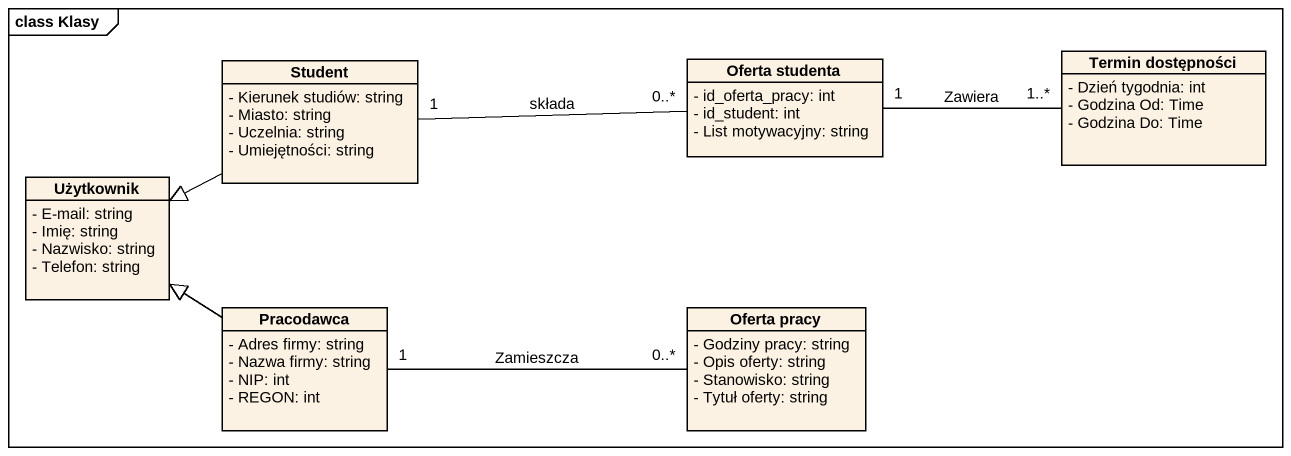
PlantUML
@startuml
mainframe class Klasy
hide circle
hide empty members
skinparam classAttributeIconSize 0
class Student {
  - Kierunek studiów: string
  - Miasto: string
  - Uczelnia: string
  - Umiejętności: string
}
class "Oferta studenta" as Oferta_studenta {
  - id_oferta_pracy: int
  - id_student: int
  - List motywacyjny: string
}
class "Termin dostępności" as Termin_dostępności {
  - Dzień tygodnia: int
  - Godzina Od: Time
  - Godzina Do: Time
}
class Użytkownik {
  - E-mail: string
  - Imię: string
  - Nazwisko: string
  - Telefon: string
}
class Pracodawca {
  - Adres firmy: string
  - Nazwa firmy: string
  - NIP: int
  - REGON: int
}
class "Oferta pracy" as Oferta_pracy {
  - Godziny pracy: string
  - Opis oferty: string
  - Stanowisko: string
  - Tytuł oferty: string
}
Student "1" -right- "0..*" Oferta_studenta : składa
Student -left-|> Użytkownik
Oferta_studenta "1" -right- "1..*" Termin_dostępności : Zawiera
Pracodawca -up-|> Użytkownik
Pracodawca "1" -right- "0..*" Oferta_pracy : Zamieszcza
@enduml
